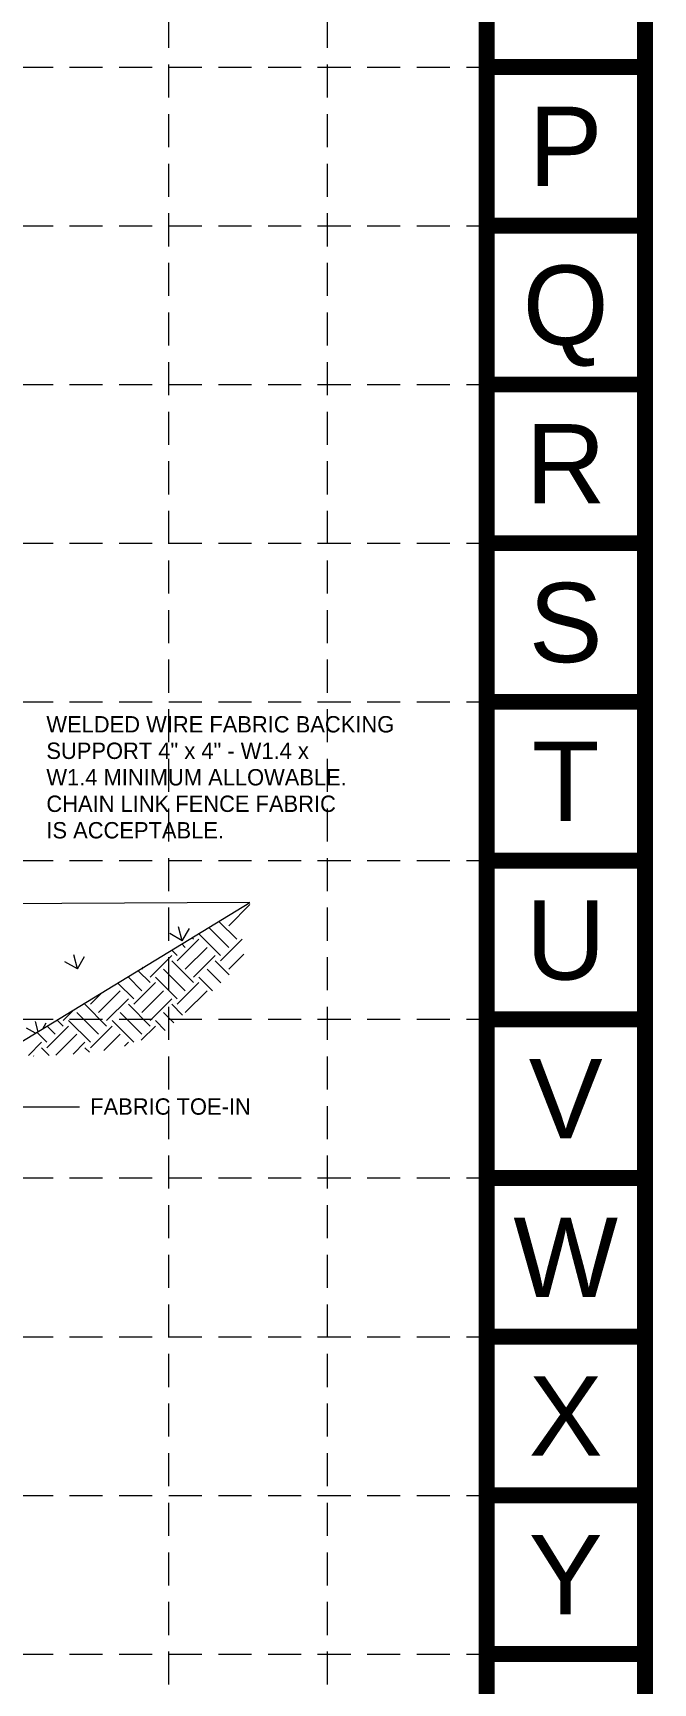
# Model space of a CAD drawing. Header units: inches. Extents: x 2525137 to 2526060, y 7086153 to 7086731.
# Drawn here: x 2526003.8 to 2526060, y 7086352.8 to 7086502.5 of the extents above; entities that cross this region are included whole.
import ezdxf
from ezdxf.enums import TextEntityAlignment as Align

# ---------------------------------------------------------------- set-up
doc = ezdxf.new("R2010")
doc.units = ezdxf.units.IN
doc.header["$MEASUREMENT"] = 0
doc.linetypes.add('HIDDEN', pattern=[0.375, 0.25, -0.125])
doc.layers.add('BASE', color=7, linetype='Continuous')
doc.layers.add('GRID', color=254, linetype='HIDDEN')
doc.styles.get("Standard").update_dxf_attribs({"font": 'ARIAL.TTF'})
doc.styles.add('Style-ENGINEERING', font='ENGINEERING.shx')

# ---------------------------------------------------------------- blocks, each defined once
blk = doc.blocks.new('A$C6C18579E')
at = {"color": 7, "linetype": 'Continuous', "lineweight": 0}
for p, q in [((62.787, 45.632), (50.539, 45.567)), ((50.876, 38.358), (62.787, 45.632)), ((61.761, 44.504), (62.797, 45.539)), ((59.496, 43.765), (59.314, 44.443)), ((59.496, 43.765), (59.847, 44.373)), ((61.761, 43.445), (60.793, 44.414)), ((62.159, 43.842), (61.285, 44.715)), ((59.496, 43.765), (58.888, 44.116)), ((59.246, 42.783), (60.306, 43.842)), ((59.644, 43.445), (59.478, 43.611)), ((60.041, 43.842), (59.97, 43.912)), ((61.365, 43.048), (60.306, 44.107)), ((61.365, 42.783), (62.423, 43.842)), ((54.381, 42.395), (53.773, 42.746)), ((54.381, 42.395), (54.199, 43.073)), ((54.381, 42.395), (54.733, 43.003)), ((57.923, 41.989), (58.982, 43.048)), ((60.041, 41.724), (58.982, 42.783)), ((59.246, 43.048), (58.984, 43.31)), ((59.644, 42.386), (60.703, 43.445)), ((60.041, 41.989), (61.1, 43.048)), ((61.779, 42.104), (61.1, 42.783)), ((61.761, 42.386), (62.493, 43.117)), ((57.526, 41.327), (56.848, 42.005)), ((57.923, 41.724), (57.341, 42.306)), ((57.526, 42.386), (57.611, 42.472)), ((59.246, 40.93), (58.187, 41.989)), ((59.644, 41.327), (58.585, 42.386)), ((60.968, 41.327), (60.306, 41.989)), ((61.374, 41.716), (60.703, 42.386)), ((55.011, 40.665), (55.571, 41.226)), ((55.408, 40.268), (56.467, 41.327)), ((57.129, 40.93), (56.354, 41.704)), ((57.129, 40.665), (58.187, 41.724)), ((57.526, 40.268), (58.585, 41.327)), ((59.246, 40.665), (60.306, 41.724)), ((59.644, 40.268), (60.703, 41.327)), ((53.687, 39.871), (54.211, 40.395)), ((55.408, 39.209), (54.349, 40.268)), ((55.805, 39.606), (54.746, 40.665)), ((55.805, 39.871), (56.864, 40.93)), ((57.526, 39.209), (56.467, 40.268)), ((57.923, 39.606), (56.864, 40.665)), ((57.923, 39.871), (58.982, 40.93)), ((59.088, 39.766), (58.585, 40.268)), ((59.511, 40.137), (58.982, 40.665)), ((52.338, 39.251), (51.901, 39.504)), ((52.462, 39.327), (52.327, 39.83)), ((52.691, 39.467), (52.861, 39.76)), ((52.893, 38.547), (53.952, 39.606)), ((53.29, 39.209), (52.903, 39.596)), ((53.687, 39.606), (53.396, 39.897)), ((55.011, 38.812), (53.952, 39.871)), ((55.011, 38.547), (56.07, 39.606)), ((57.129, 38.812), (56.07, 39.871)), ((57.492, 38.911), (58.187, 39.606)), ((58.666, 39.393), (58.187, 39.871)), ((51.985, 38.169), (52.628, 38.812)), ((52.893, 38.812), (52.41, 39.295)), ((53.331, 38.191), (54.349, 39.209)), ((54.172, 38.238), (54.746, 38.812)), ((55.674, 38.417), (56.467, 39.209)), ((56.677, 38.625), (56.864, 38.812)), ((52.25, 38.131), (52.231, 38.15)), ((53.003, 38.173), (52.628, 38.547)), ((54.966, 38.327), (54.746, 38.547)), ((51.05, 35.667), (54.481, 35.667))]:
    blk.add_line(p, q, dxfattribs=at)
at = {"color": 7, "linetype": 'Continuous', "lineweight": 0, "style": 'Style-ENGINEERING'}
for s, p in [('WELDED WIRE FABRIC BACKING', (52.865, 53.935)), ('SUPPORT 4" x 4" - W1.4 x', (52.865, 52.641)), ('W1.4 MINIMUM ALLOWABLE.', (52.865, 51.348)), ('CHAIN LINK FENCE FABRIC', (52.865, 50.055)), ('IS ACCEPTABLE.', (52.865, 48.762))]:
    blk.add_text(s, height=0.79872, dxfattribs=at).set_placement(p)
blk.add_text('FABRIC TOE-IN', height=0.79872, dxfattribs=at).set_placement((55.004, 35.677), align=Align.MIDDLE_LEFT)

msp = doc.modelspace()

# ---------------------------------------------------------------- linework, layer by layer
at = {"layer": 'BASE', "color": 9}
msp.add_line((2526044.9, 7086715.39), (2526044.9, 7086168.19), dxfattribs=at)
at = {"layer": 'BASE', "const_width": 1.44}
for points in [[(2525137.7, 7086153.79), (2526059.3, 7086153.79), (2526059.3, 7086729.79), (2525137.7, 7086729.79)], [(2525152.07, 7086168.18), (2526044.94, 7086168.16), (2526044.92, 7086715.39), (2525152.25, 7086715.41)]]:
    msp.add_lwpolyline(points, close=True, dxfattribs=at)
for points in [[(2526059.3, 7086499.39), (2526044.9, 7086499.39)], [(2526059.3, 7086484.99), (2526044.9, 7086484.99)], [(2526059.3, 7086470.59), (2526044.9, 7086470.59)], [(2526059.3, 7086456.19), (2526044.9, 7086456.19)], [(2526059.3, 7086441.79), (2526044.9, 7086441.79)], [(2526059.3, 7086427.39), (2526044.9, 7086427.39)], [(2526059.3, 7086412.99), (2526044.9, 7086412.99)], [(2526059.3, 7086398.59), (2526044.9, 7086398.59)], [(2526059.3, 7086384.19), (2526044.9, 7086384.19)], [(2526059.3, 7086369.79), (2526044.9, 7086369.79)], [(2526059.3, 7086355.39), (2526044.9, 7086355.39)]]:
    msp.add_lwpolyline(points, dxfattribs=at)
at = {"layer": 'GRID', "color": 252, "linetype": 'HIDDEN', "lineweight": 0, "ltscale": 12}
for p, q in [((2526016.07, 7086715.62), (2526016.07, 7086327.17)), ((2526030.47, 7086715.62), (2526030.47, 7086211.32)), ((2525152.1, 7086499.39), (2526044.9, 7086499.39)), ((2525152.1, 7086484.99), (2526044.9, 7086484.99)), ((2525152.1, 7086470.59), (2526044.9, 7086470.59)), ((2525152.1, 7086456.19), (2526044.9, 7086456.19)), ((2525152.1, 7086441.79), (2526044.9, 7086441.79)), ((2525152.1, 7086427.39), (2526044.9, 7086427.39)), ((2525152.1, 7086412.99), (2526044.9, 7086412.99)), ((2525152.1, 7086398.59), (2526044.9, 7086398.59)), ((2525152.1, 7086384.19), (2526044.9, 7086384.19)), ((2525152.1, 7086369.79), (2526044.9, 7086369.79)), ((2525152.1, 7086355.39), (2526044.9, 7086355.39))]:
    msp.add_line(p, q, dxfattribs=at)

# ---------------------------------------------------------------- block references
at = {"xscale": 1.859000000054948, "yscale": 1.858999999938533, "zscale": 1.859}
msp.add_blockref('A$C6C18579E', (2525906.72, 7086338.75), dxfattribs=at)

# ---------------------------------------------------------------- texts
at = {"layer": 'BASE'}
for s, p in [('P', (2526052.1, 7086492.19)), ('Q', (2526052.1, 7086477.79)), ('S', (2526052.1, 7086448.99)), ('T', (2526052.1, 7086434.59)), ('V', (2526052.1, 7086405.79)), ('W', (2526052.1, 7086391.39)), ('X', (2526052.1, 7086376.99)), ('Y', (2526052.1, 7086362.59))]:
    msp.add_text(s, height=7.2, dxfattribs=at).set_placement(p, align=Align.MIDDLE_CENTER)
at = {"layer": 'BASE', "width": 1}
for s, p in [('R', (2526052.1, 7086463.39)), ('U', (2526052.1, 7086420.19))]:
    msp.add_text(s, height=7.2, dxfattribs=at).set_placement(p, align=Align.MIDDLE_CENTER)

doc.saveas('drawing.dxf')
